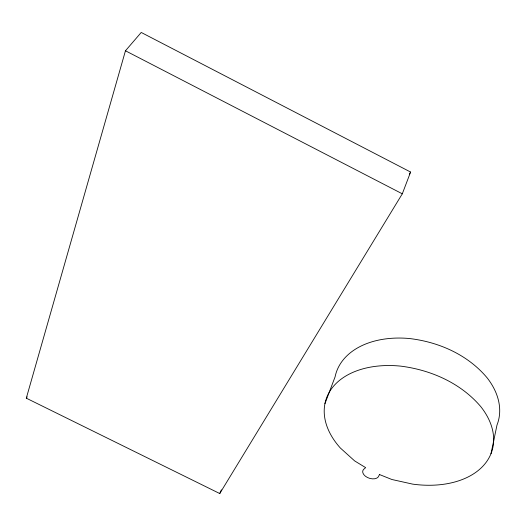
<?xml version="1.0" encoding="UTF-8"?>
<svg xmlns="http://www.w3.org/2000/svg" width="526" height="526" viewBox="0 0 526 526"><rect width="100%" height="100%" fill="white"/><g stroke="black" fill="none" stroke-linecap="round" stroke-linejoin="round"><path stroke-width="0.79" d="M490.995 453.728L496.998 425.028A84.614 56.953 16.6 0 0 487.352 378.109C468.074 354.879 439.032 341.992 409.445 338.527A84.614 56.953 16.6 0 0 335.082 376.866L324.943 403.652M26.3 398.175L125.458 50.779L141.224 32.454L410.596 172.048L402.305 193.811L219.75 493.546L26.3 398.175L27.181 396.854M219.75 493.546L221.38 489.844M409.32 174.152L410.596 172.048M125.458 50.779L402.305 193.811M379.509 474.551L378.214 477.016A8.423 5.188 18.5 0 1 367.424 477.483A8.423 5.188 18.5 0 1 363.367 469.613L365.655 467.634L354.655 460.921L340.361 448.02A86.875 56.723 16.9 0 1 331.676 388.543A86.875 56.723 16.9 0 1 400.694 366.129C431.018 369.956 460.776 383.079 480.823 406.683A86.875 56.723 16.9 0 1 412.686 484.13L391.883 479.502L379.509 474.551"/></g></svg>
